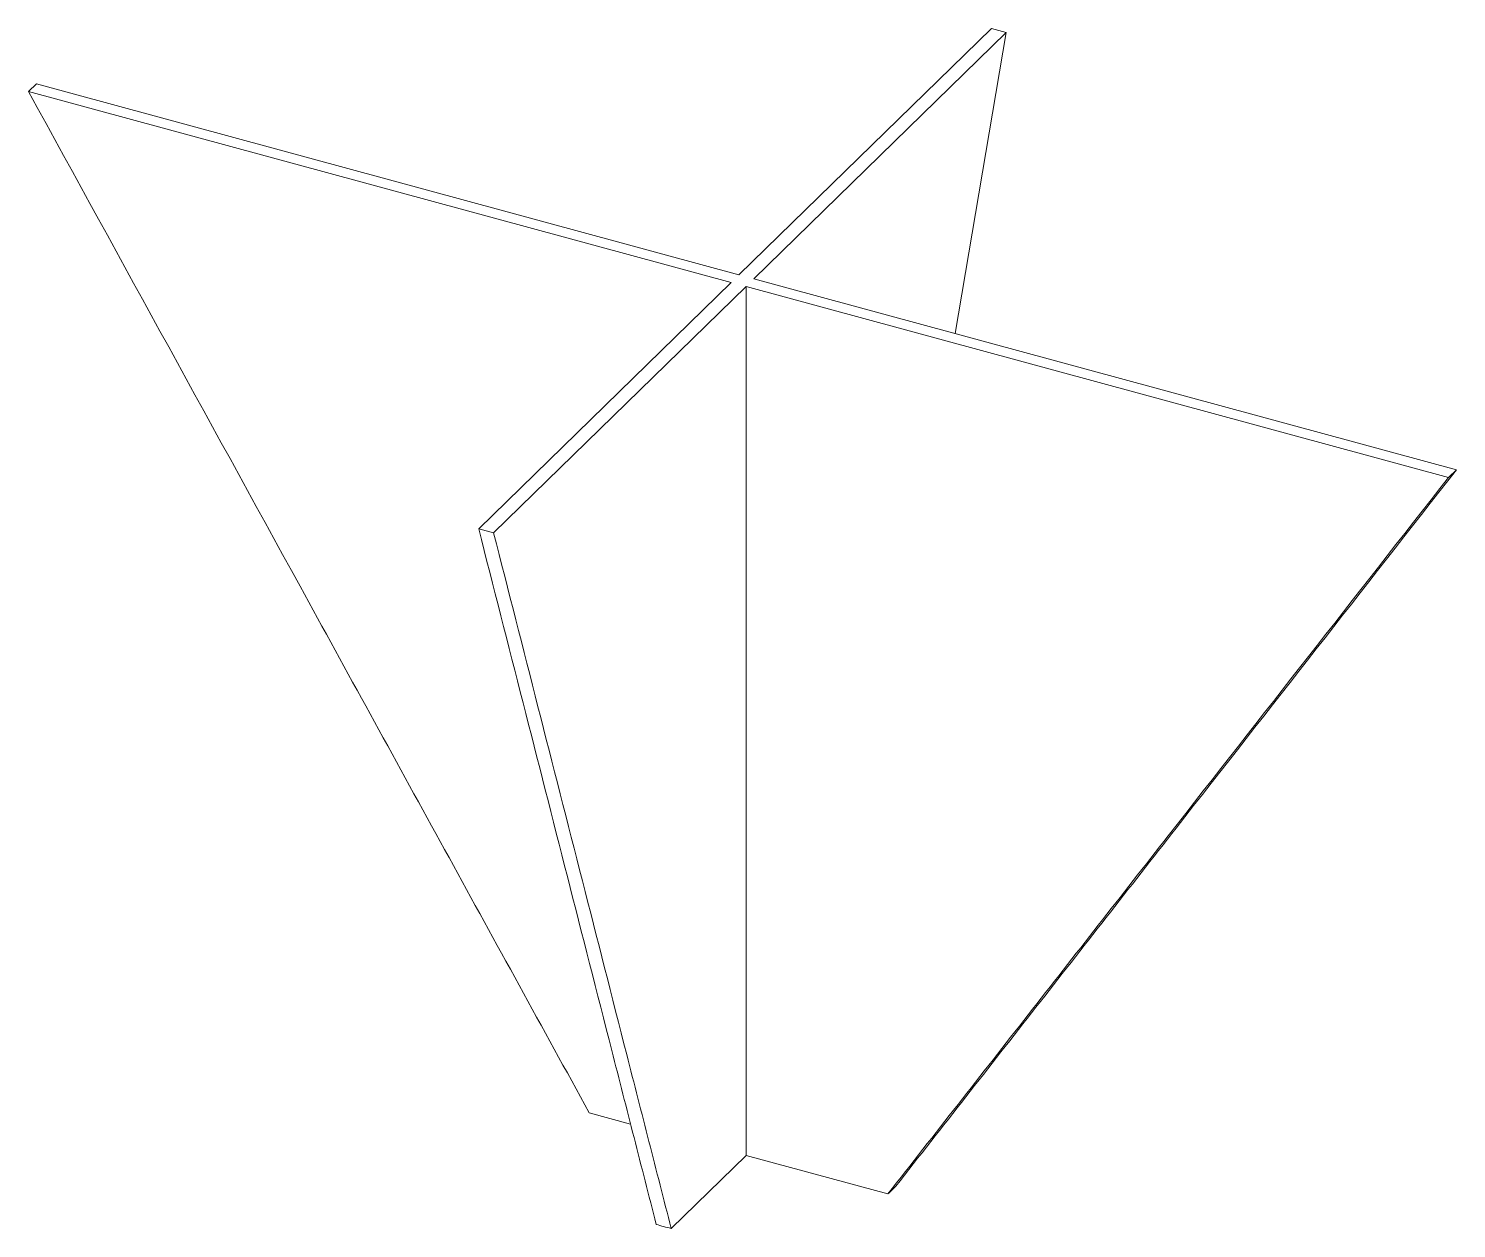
# Paper-space layout '_Trimetric' of a CAD drawing. Header units: millimetres. Extents: x -211 to 211, y -280 to 75.
import ezdxf

# ---------------------------------------------------------------- set-up
doc = ezdxf.new("R2010")
doc.units = ezdxf.units.MM

psp = doc.layouts.new('_Trimetric')

# ---------------------------------------------------------------- linework, layer by layer
at = {"color": 7, "linetype": 'Continuous', "lineweight": 15}
for p, q in [((-1.04, 1.74), (73.63, 74.62)), ((3.38, 0.54), (78.05, 73.42)), ((78.05, 73.42), (62.89, -15.64)), ((78.05, 73.42), (73.63, 74.62)), ((-208.88, 58.23), (-211.22, 55.95)), ((-211.22, 55.95), (-3.38, -0.54)), ((-208.88, 58.23), (-1.04, 1.74)), ((3.38, 0.54), (211.22, -55.95)), ((-78.05, -73.42), (-3.38, -0.54)), ((-73.63, -74.62), (1.04, -1.74)), ((1.04, -1.74), (208.88, -58.23)), ((1.04, -258.89), (1.04, -1.74)), ((208.88, -58.23), (211.22, -55.95)), ((-78.05, -73.42), (-73.63, -74.62)), ((-45.33, -246.29), (-33.1, -249.61)), ((-21.09, -280.5), (1.04, -258.89)), ((1.04, -258.89), (43, -270.29))]:
    psp.add_line(p, q, dxfattribs=at)
for points, knots in [([(-45.33, -246.29), (-52.26, -233.7), (-59.17, -221.11), (-73, -195.92), (-79.91, -183.33), (-100.65, -145.55), (-114.47, -120.36), (-155.93, -44.8), (-183.58, 5.57), (-211.22, 55.95)], [0, 0, 0, 0, 0.125, 0.125, 0.25, 0.25, 0.5, 0.5, 1, 1, 1, 1]), ([(208.88, -58.23), (181.24, -93.58), (153.6, -128.93), (112.14, -181.95), (98.32, -199.62), (77.58, -226.13), (70.67, -234.97), (56.84, -252.64), (49.92, -261.47), (43, -270.29)], [0, 0, 0, 0, 0.5, 0.5, 0.75, 0.75, 0.875, 0.875, 1, 1, 1, 1]), ([(211.22, -55.95), (183.58, -91.3), (155.93, -126.65), (114.47, -179.67), (100.65, -197.35), (79.91, -223.85), (73, -232.69), (59.17, -250.36), (52.26, -259.19), (45.33, -268.01)], [0, 0, 0, 0, 0.5, 0.5, 0.75, 0.75, 0.875, 0.875, 1, 1, 1, 1]), ([(-25.52, -279.3), (-27.71, -270.73), (-29.9, -262.16), (-34.29, -245.01), (-36.47, -236.43), (-43.04, -210.69), (-47.42, -193.54), (-60.55, -142.06), (-69.3, -107.74), (-78.05, -73.42)], [0, 0, 0, 0, 0.125, 0.125, 0.25, 0.25, 0.5, 0.5, 1, 1, 1, 1]), ([(-21.09, -280.5), (-23.29, -271.93), (-25.48, -263.36), (-29.86, -246.21), (-32.05, -237.63), (-38.62, -211.9), (-43, -194.74), (-56.12, -143.26), (-64.88, -108.94), (-73.63, -74.62)], [0, 0, 0, 0, 0.125, 0.125, 0.25, 0.25, 0.5, 0.5, 1, 1, 1, 1]), ([(43, -270.29), (43.42, -269.92), (43.83, -269.55), (44.61, -268.79), (44.98, -268.4), (45.33, -268.01)], [0.45956927, 0.45956927, 0.45956927, 0.45956927, 0.50000001, 0.50000001, 0.54043074, 0.54043074, 0.54043074, 0.54043074]), ([(-25.52, -279.3), (-24.8, -279.52), (-24.07, -279.73), (-22.6, -280.13), (-21.85, -280.32), (-21.09, -280.5)], [0.4762867, 0.4762867, 0.4762867, 0.4762867, 0.50000001, 0.50000001, 0.5237133, 0.5237133, 0.5237133, 0.5237133])]:
    psp.add_open_spline(points, degree=3, knots=knots, dxfattribs=at)

doc.saveas('drawing.dxf')
